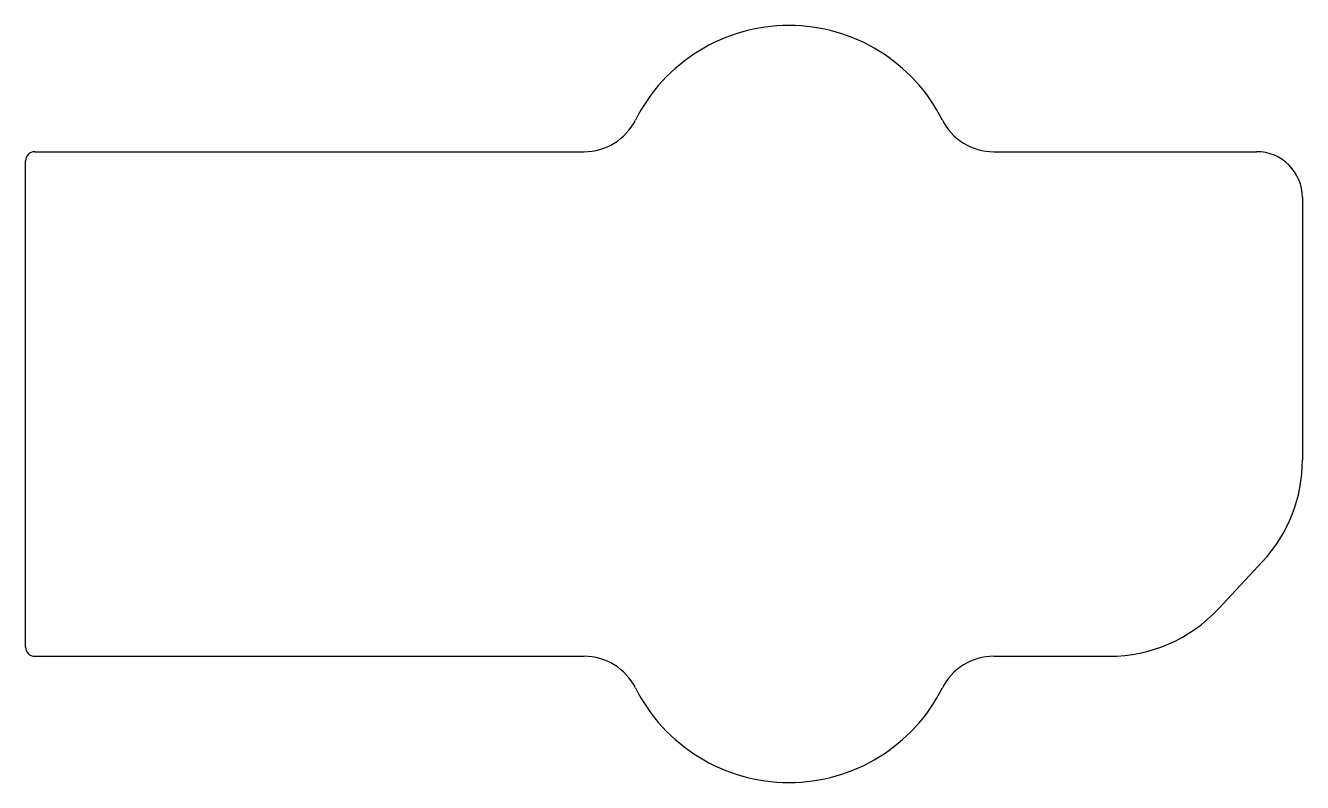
# Model space of a CAD drawing. Extents: x 2443.3 to 2499, y 1931.5 to 1964.5.
import ezdxf

# ---------------------------------------------------------------- set-up
doc = ezdxf.new("R2010")
doc.units = 0
doc.layers.get('0').update_dxf_attribs({"linetype": 'CONTINUOUS'})

msp = doc.modelspace()

# ---------------------------------------------------------------- linework, layer by layer
for p, q in [((2443.294, 1937.366), (2443.294, 1958.566)), ((2443.694, 1958.966), (2467.664, 1958.966)), ((2485.525, 1958.966), (2496.994, 1958.966)), ((2498.994, 1956.966), (2498.994, 1945.527)), ((2497.248, 1941.094), (2495.327, 1939.033)), ((2443.694, 1936.966), (2467.664, 1936.966)), ((2485.525, 1936.966), (2490.573, 1936.966))]:
    msp.add_line(p, q)
for centre, radius, start, end in [((2476.594, 1956.966), 7.5, 26.7437, 153.2563), ((2467.664, 1961.466), 2.5, 270, 333.2563), ((2485.525, 1961.466), 2.5, 206.7437, 270), ((2443.694, 1958.566), 0.4, 90, 180), ((2496.994, 1956.966), 2, 0, 90), ((2492.494, 1945.527), 6.5, 317, 0), ((2490.573, 1943.466), 6.5, 270, 317), ((2443.694, 1937.366), 0.4, 180, 270), ((2467.664, 1934.466), 2.5, 26.7437, 90), ((2485.525, 1934.466), 2.5, 90, 153.2563), ((2476.594, 1938.966), 7.5, 206.7437, 333.2563)]:
    msp.add_arc(centre, radius, start, end)

doc.saveas('drawing.dxf')
